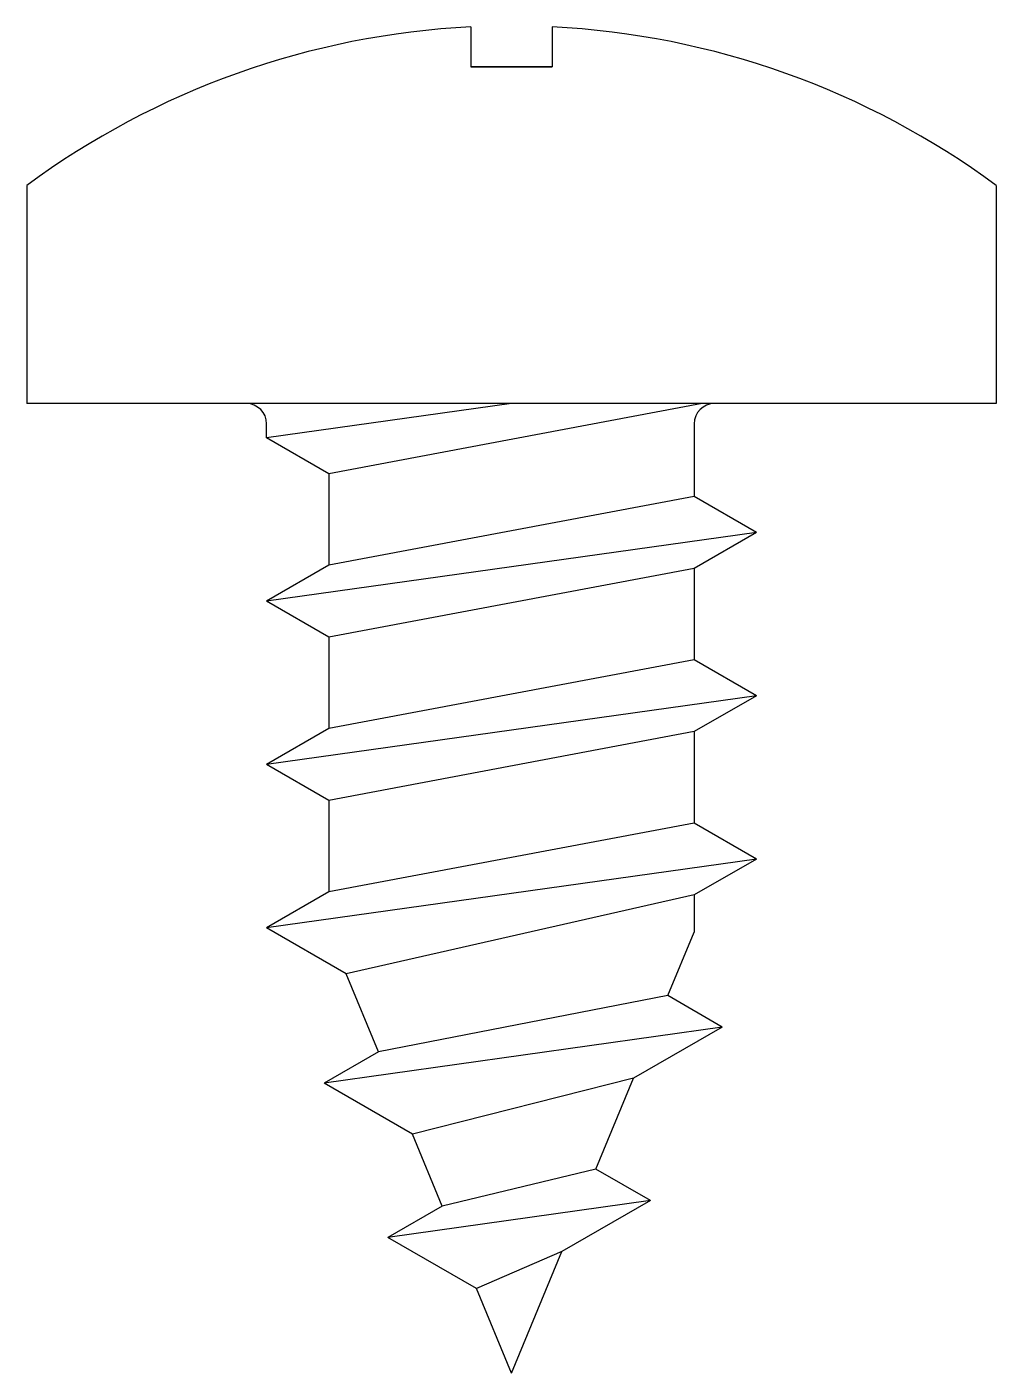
# Model space of a CAD drawing. Extents: x -4.8 to 4.7, y -9.5 to 3.7.
import ezdxf

# ---------------------------------------------------------------- set-up
doc = ezdxf.new("R2010")
doc.units = 0
doc.layers.get('0').update_dxf_attribs({"linetype": 'CONTINUOUS'})

msp = doc.modelspace()

# ---------------------------------------------------------------- linework, layer by layer
for p, q in [((-0.4, 3.69), (-0.4, 3.3)), ((-0.4, 3.69), (-0.4, 3.3)), ((0.4, 3.69), (0.4, 3.3)), ((0.4, 3.69), (0.4, 3.3)), ((0.4, 3.3), (-0.4, 3.3)), ((-0.4, 3.3), (0.4, 3.3)), ((-4.75, 2.137), (-4.75, 0)), ((-4.75, 2.137), (-4.75, 0)), ((4.75, 2.137), (4.75, 0)), ((4.75, 2.137), (4.75, 0)), ((-2.6, 0), (-4.75, 0)), ((-2.6, 0), (-4.75, 0)), ((1.99, 0), (-2.6, 0)), ((1.99, 0), (-2.6, 0)), ((0, 0), (-2.4, -0.337)), ((1.869, 0), (-1.79, -0.689)), ((4.75, 0), (1.99, 0)), ((4.75, 0), (1.99, 0)), ((-2.4, -0.337), (-2.4, -0.2)), ((1.79, -0.2), (1.79, -0.911)), ((-1.79, -0.689), (-2.4, -0.337)), ((-1.79, -0.689), (-1.79, -1.585)), ((1.79, -0.911), (-1.79, -1.585)), ((2.4, -1.263), (1.79, -0.911)), ((2.4, -1.263), (-2.4, -1.937)), ((2.4, -1.263), (1.79, -1.615)), ((-1.79, -1.585), (-2.4, -1.937)), ((1.79, -1.615), (-1.79, -2.289)), ((1.79, -1.615), (1.79, -2.511)), ((-1.79, -2.289), (-2.4, -1.937)), ((-1.79, -2.289), (-1.79, -3.185)), ((1.79, -2.511), (-1.79, -3.185)), ((2.4, -2.863), (1.79, -2.511)), ((2.4, -2.863), (-2.4, -3.537)), ((2.4, -2.863), (1.79, -3.215)), ((-1.79, -3.185), (-2.4, -3.537)), ((1.79, -3.215), (-1.79, -3.889)), ((1.79, -3.215), (1.79, -4.111)), ((-1.79, -3.889), (-2.4, -3.537)), ((-1.79, -3.889), (-1.79, -4.785)), ((1.79, -4.111), (-1.79, -4.785)), ((2.4, -4.463), (1.79, -4.111)), ((2.4, -4.463), (-2.4, -5.137)), ((2.4, -4.463), (1.79, -4.815)), ((-1.79, -4.785), (-2.4, -5.137)), ((1.79, -4.815), (-1.621, -5.587)), ((1.79, -4.815), (1.79, -5.179)), ((-1.621, -5.587), (-2.4, -5.137)), ((1.532, -5.802), (1.79, -5.179)), ((-1.305, -6.351), (-1.621, -5.587)), ((1.532, -5.802), (-1.305, -6.351)), ((2.065, -6.11), (1.532, -5.802)), ((2.065, -6.11), (-1.837, -6.658)), ((2.065, -6.11), (1.197, -6.611)), ((-1.305, -6.351), (-1.837, -6.658)), ((-0.97, -7.159), (-1.837, -6.658)), ((1.197, -6.611), (-0.97, -7.159)), ((0.828, -7.501), (1.197, -6.611)), ((-0.678, -7.863), (-0.97, -7.159)), ((0.828, -7.501), (-0.678, -7.863)), ((1.361, -7.809), (0.828, -7.501)), ((1.361, -7.809), (-1.211, -8.17)), ((-0.678, -7.863), (-1.211, -8.17)), ((1.361, -7.809), (0.493, -8.31)), ((-0.343, -8.671), (-1.211, -8.17)), ((0.493, -8.31), (-0.343, -8.671)), ((0, -9.5), (0.493, -8.31)), ((0, -9.5), (-0.343, -8.671))]:
    msp.add_line(p, q)
for centre, radius, start, end in [((0, -4.3), 8, 92.866, 126.4236), ((0, -4.3), 8, 92.866, 126.4236), ((0, -4.3), 8, 53.5764, 87.134), ((0, -4.3), 8, 53.5764, 87.134), ((-2.6, -0.2), 0.2, 0, 90), ((1.99, -0.2), 0.2, 90, 180)]:
    msp.add_arc(centre, radius, start, end)

doc.saveas('drawing.dxf')
